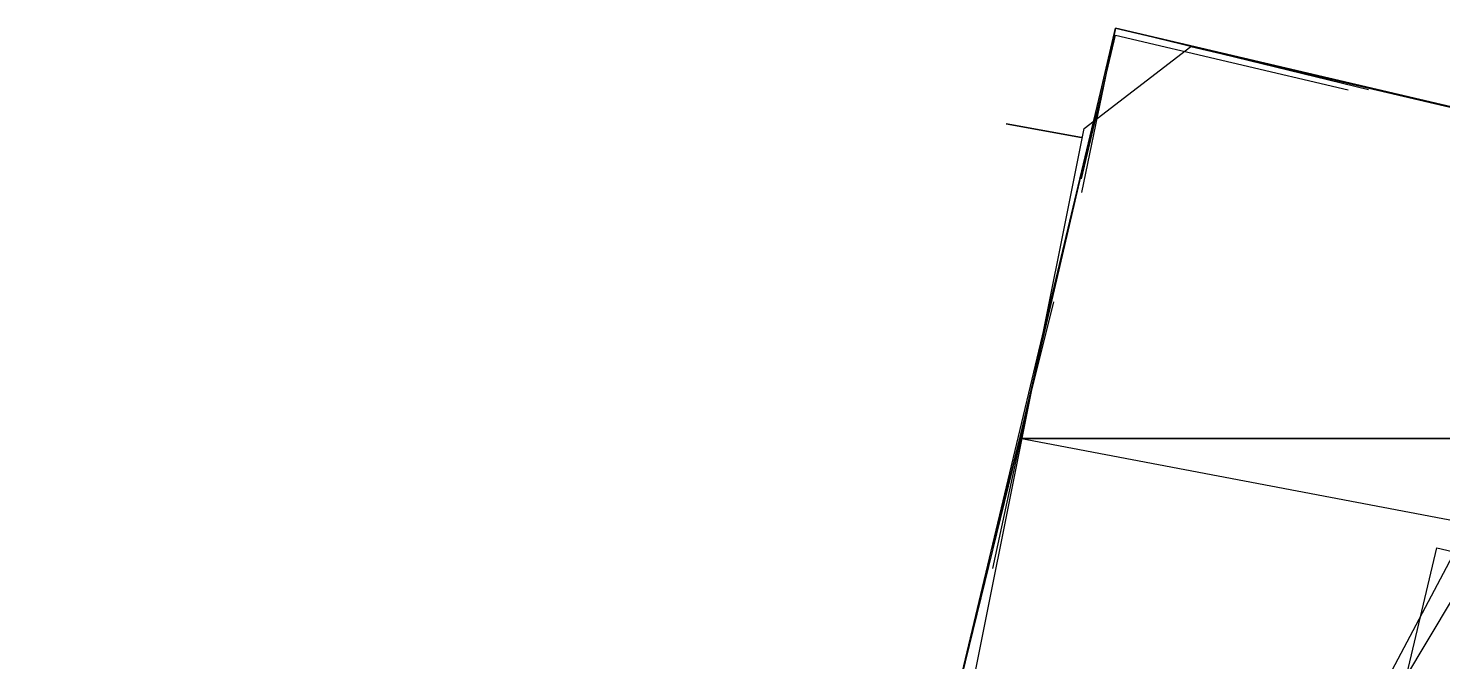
# Model space of a CAD drawing. Header units: feet. Extents: x -84 to 198, y -22 to 181.
# Drawn here: x 119.253 to 122.011, y 91.529 to 92.764 of the extents above; entities that cross this region are included whole.
import ezdxf

# ---------------------------------------------------------------- set-up
doc = ezdxf.new("R2010")
doc.units = ezdxf.units.FT
for name, color, linetype in [('A-AREA-COMUN', 252, 'CONTINUOUS'), ('A-LINEA', 7, 'CONTINUOUS'), ('A-LINEA-GRUESA', 7, 'CONTINUOUS'), ('A-MURO-CONCRETO', 8, 'CONTINUOUS')]:
    doc.layers.add(name, color=color, linetype=linetype)

msp = doc.modelspace()

# ---------------------------------------------------------------- linework, layer by layer
at = {"layer": 'A-AREA-COMUN'}
msp.add_lwpolyline([(120.8, 87.52), (121.36, 89.8844), (121.472, 91.0933), (122, 91.1289), (121.888, 91.4133), (122.08, 91.7333), (124.4, 91.1644), (122.048, 91.7689), (121.728, 91.1644), (121.312, 91.2533), (121.088, 91.4489), (121.312, 92.5689), (121.52, 92.7289), (124.56, 92.0178), (124.72, 91.8578), (124.608, 91.3778), (125.2, 91.3778), (128.288, 92.2844)], dxfattribs=at)
at = {"layer": 'A-LINEA'}
for p, q in [((121.1333, 91.7511), (121.2533, 92.2311)), ((121.24, 92.2044), (121.1333, 91.7111))]:
    msp.add_line(p, q, dxfattribs=at)
for points in [[(124.44, 90.4978), (124.7867, 91.9644), (121.3733, 92.7644), (121.0267, 91.3111), (124.44, 90.4978)], [(121.8667, 92.6444), (121.3733, 92.7644), (121.3067, 92.4444)], [(121.3067, 92.4711), (121.3733, 92.7511), (121.8267, 92.6444)], [(117.0933, 59.0178), (114.4, 59.6578), (118.2, 75.6978), (122, 91.7511), (124.68, 91.1111)]]:
    msp.add_lwpolyline(points, dxfattribs=at)
at = {"layer": 'A-LINEA-GRUESA'}
msp.add_line((121.16, 92.5778), (121.3067, 92.5511), dxfattribs=at)
msp.add_lwpolyline([(121.3067, 92.5511), (121.16, 92.5778), (121.3067, 92.5511)], dxfattribs=at)
at = {"layer": 'A-MURO-CONCRETO'}
for points in [[(121.3733, 92.7644), (124.7867, 91.9644), (121.1867, 91.9644), (121.3733, 92.7644), (121.3733, 92.7644)], [(121.1867, 91.9644), (121.0267, 91.3111), (124.6267, 91.3111), (121.1867, 91.9644)], [(121.1867, 91.9644), (124.7867, 91.9644), (124.6267, 91.3111), (121.1867, 91.9644), (121.1867, 91.9644)]]:
    msp.add_lwpolyline(points, dxfattribs=at)

doc.saveas('drawing.dxf')
